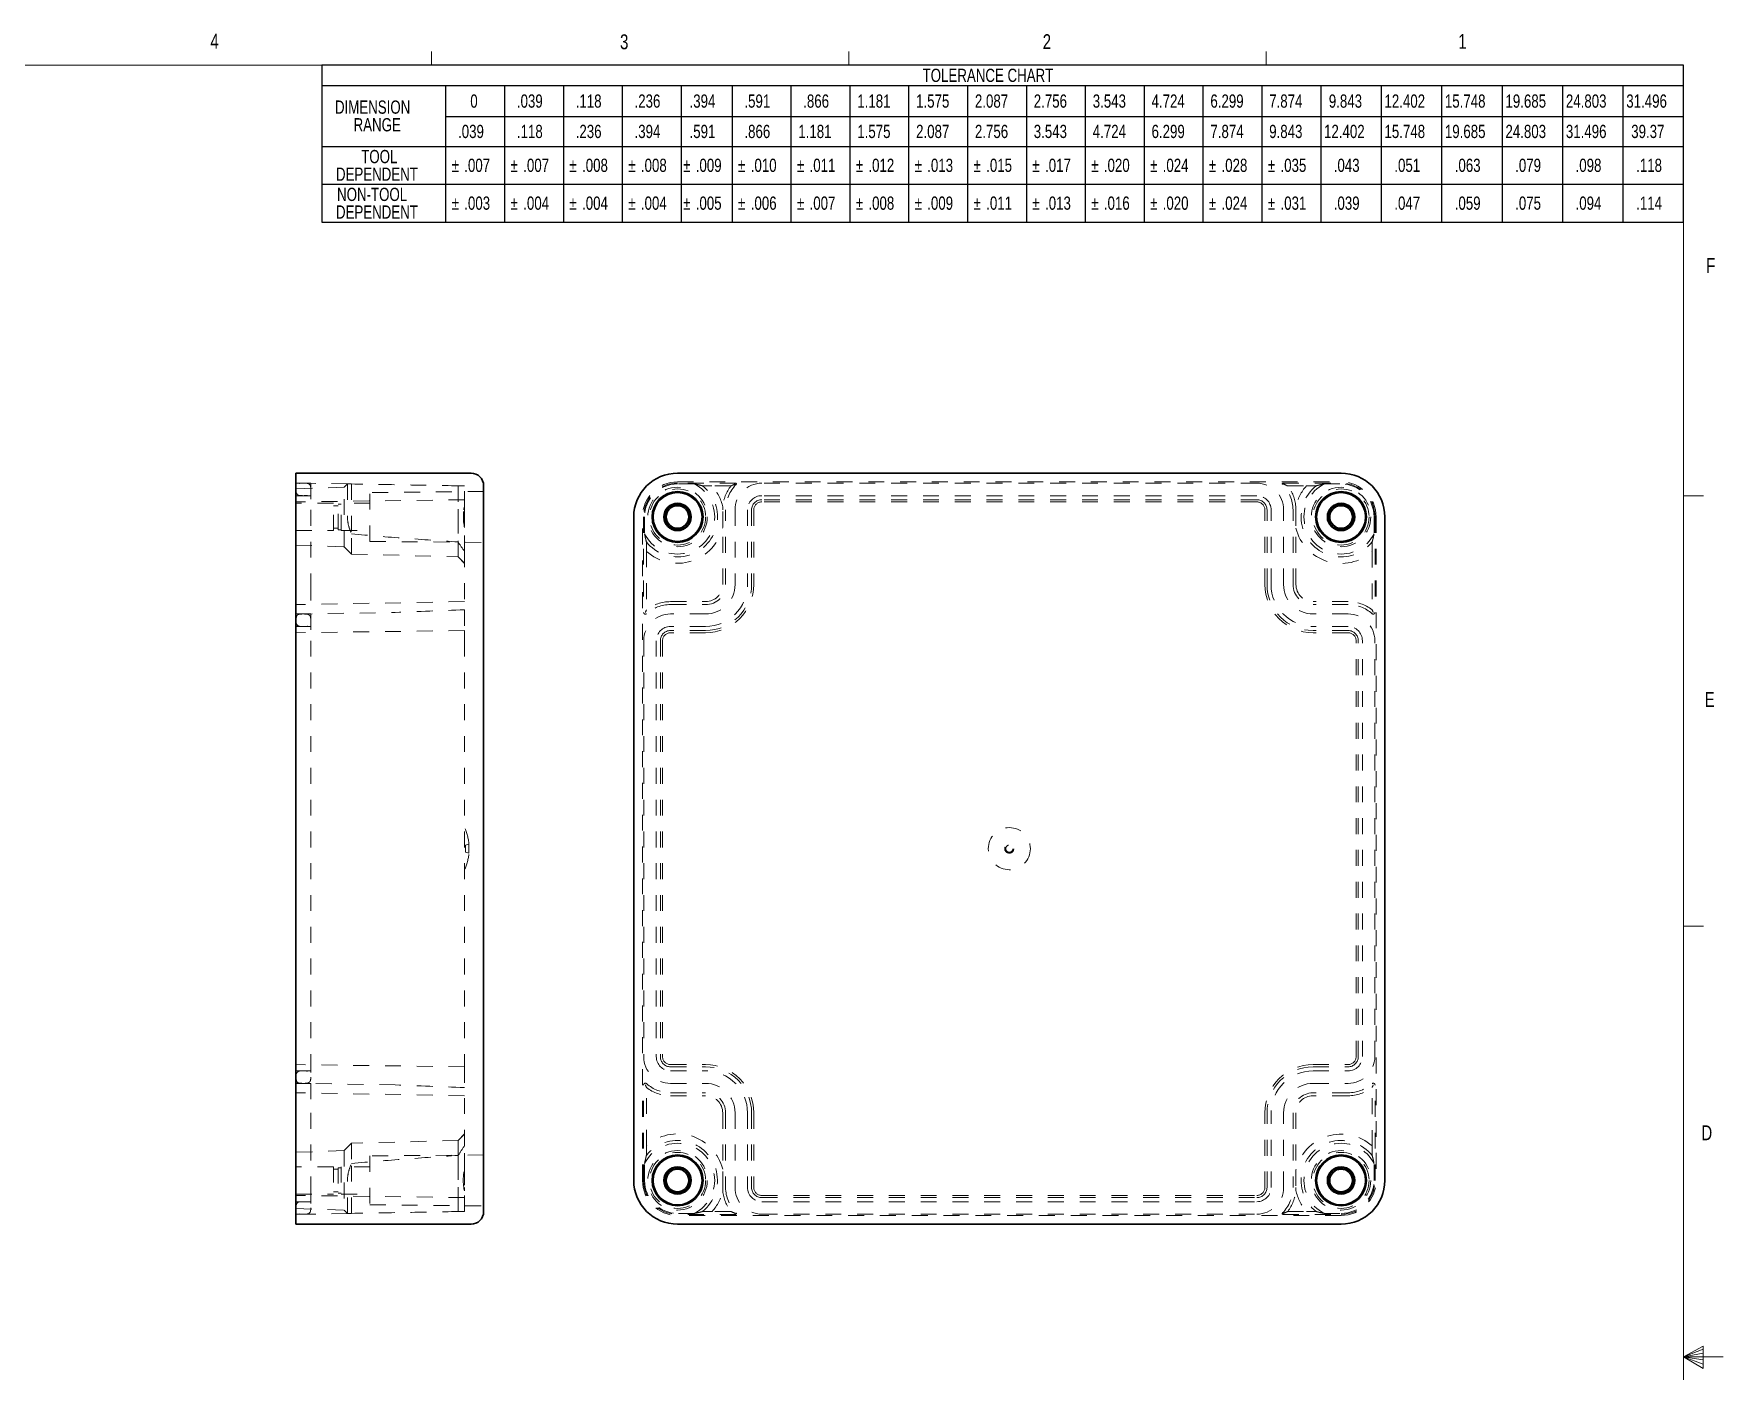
# Model space of a CAD drawing. Header units: inches. Extents: x 0.3 to 21.8, y 0.2 to 16.9.
# Drawn here: x 11.15 to 21.77, y 8.44 to 16.86 of the extents above; entities that cross this region are included whole.
import ezdxf

# ---------------------------------------------------------------- set-up
doc = ezdxf.new("R2010")
doc.units = ezdxf.units.IN
doc.header["$MEASUREMENT"] = 0
doc.linetypes.add('HIDDEN', pattern=[0.075, 0.05, -0.025])
doc.layers.add('SLD-0', color=7, linetype='Continuous')
doc.styles.add('SLDTEXTSTYLE1', font='TXT', dxfattribs={"width": 0.75})

# ---------------------------------------------------------------- blocks, each defined once
blk = doc.blocks.new('SW_TABLEANNOTATION_1')
at = {"layer": 'SLD-0', "color": 0}
for p, q in [((0, 0), (0, -0.988)), ((8.565, 0), (0, 0)), ((8.565, -0.988), (8.565, 0)), ((0, -0.129), (8.565, -0.129)), ((0.779, -0.129), (0.779, -0.988)), ((1.149, -0.129), (1.149, -0.988)), ((1.52, -0.129), (1.52, -0.988)), ((1.89, -0.129), (1.89, -0.988)), ((2.26, -0.129), (2.26, -0.988)), ((2.581, -0.129), (2.581, -0.988)), ((2.951, -0.129), (2.951, -0.988)), ((3.321, -0.129), (3.321, -0.988)), ((3.691, -0.129), (3.691, -0.988)), ((4.062, -0.129), (4.062, -0.988)), ((4.432, -0.129), (4.432, -0.988)), ((4.802, -0.129), (4.802, -0.988)), ((5.172, -0.129), (5.172, -0.988)), ((5.542, -0.129), (5.542, -0.988)), ((5.913, -0.129), (5.913, -0.988)), ((6.283, -0.129), (6.283, -0.988)), ((6.663, -0.129), (6.663, -0.988)), ((7.043, -0.129), (7.043, -0.988)), ((7.424, -0.129), (7.424, -0.988)), ((7.804, -0.129), (7.804, -0.988)), ((8.184, -0.129), (8.184, -0.988)), ((0.779, -0.324), (8.565, -0.324)), ((0, -0.512), (8.565, -0.512)), ((0, -0.75), (8.565, -0.75)), ((0, -0.988), (8.565, -0.988))]:
    blk.add_line(p, q, dxfattribs=at)
at = {"layer": 'SLD-0', "color": 0, "attachment_point": 1, "style": 'SLDTEXTSTYLE1'}
for s, insert, char_height in [('TOLERANCE CHART', (3.779, -0.023), 0.08333), ('0', (0.934, -0.185), 0.0833), ('.039', (1.227, -0.185), 0.0833), ('.118', (1.597, -0.185), 0.0833), ('.236', (1.967, -0.185), 0.0833), ('.394', (2.313, -0.185), 0.0833), ('.591', (2.658, -0.185), 0.0833), ('.866', (3.028, -0.185), 0.0833), ('1.181', (3.368, -0.185), 0.0833), ('1.575', (3.738, -0.185), 0.0833), ('2.087', (4.108, -0.185), 0.0833), ('2.756', (4.478, -0.185), 0.0833), ('3.543', (4.849, -0.185), 0.0833), ('4.724', (5.219, -0.185), 0.0833), ('6.299', (5.589, -0.185), 0.0833), ('7.874', (5.959, -0.185), 0.0833), ('9.843', (6.334, -0.185), 0.0833), ('12.402', (6.684, -0.185), 0.0833), ('15.748', (7.064, -0.185), 0.0833), ('19.685', (7.445, -0.185), 0.0833), ('24.803', (7.825, -0.185), 0.0833), ('31.496', (8.205, -0.185), 0.0833), ('DIMENSION', (0.083, -0.223), 0.0833), ('RANGE', (0.2, -0.334), 0.0833), ('.039', (0.857, -0.376), 0.0833), ('.118', (1.227, -0.376), 0.0833), ('.236', (1.597, -0.376), 0.0833), ('.394', (1.967, -0.376), 0.0833), ('.591', (2.313, -0.376), 0.0833), ('.866', (2.658, -0.376), 0.0833), ('1.181', (2.997, -0.376), 0.0833), ('1.575', (3.368, -0.376), 0.0833), ('2.087', (3.738, -0.376), 0.0833), ('2.756', (4.108, -0.376), 0.0833), ('3.543', (4.478, -0.376), 0.0833), ('4.724', (4.849, -0.376), 0.0833), ('6.299', (5.219, -0.376), 0.0833), ('7.874', (5.589, -0.376), 0.0833), ('9.843', (5.959, -0.376), 0.0833), ('12.402', (6.304, -0.376), 0.0833), ('15.748', (6.684, -0.376), 0.0833), ('19.685', (7.064, -0.376), 0.0833), ('24.803', (7.445, -0.376), 0.0833), ('31.496', (7.825, -0.376), 0.0833), ('39.37', (8.236, -0.376), 0.0833), ('TOOL', (0.248, -0.534), 0.0833), ('%%p', (0.817, -0.589), 0.0833), ('.007', (0.896, -0.589), 0.0833), ('%%p', (1.187, -0.589), 0.0833), ('.007', (1.267, -0.589), 0.0833), ('%%p', (1.557, -0.589), 0.0833), ('.008', (1.637, -0.589), 0.0833), ('%%p', (1.928, -0.589), 0.0833), ('.008', (2.007, -0.589), 0.0833), ('%%p', (2.273, -0.589), 0.0833), ('.009', (2.352, -0.589), 0.0833), ('%%p', (2.618, -0.589), 0.0833), ('.010', (2.698, -0.589), 0.0833), ('%%p', (2.989, -0.589), 0.0833), ('.011', (3.068, -0.589), 0.0833), ('%%p', (3.359, -0.589), 0.0833), ('.012', (3.438, -0.589), 0.0833), ('%%p', (3.729, -0.589), 0.0833), ('.013', (3.808, -0.589), 0.0833), ('%%p', (4.099, -0.589), 0.0833), ('.015', (4.179, -0.589), 0.0833), ('%%p', (4.469, -0.589), 0.0833), ('.017', (4.549, -0.589), 0.0833), ('%%p', (4.84, -0.589), 0.0833), ('.020', (4.919, -0.589), 0.0833), ('%%p', (5.21, -0.589), 0.0833), ('.024', (5.289, -0.589), 0.0833), ('%%p', (5.58, -0.589), 0.0833), ('.028', (5.659, -0.589), 0.0833), ('%%p', (5.95, -0.589), 0.0833), ('.035', (6.03, -0.589), 0.0833), ('.043', (6.365, -0.589), 0.0833), ('.051', (6.746, -0.589), 0.0833), ('.063', (7.126, -0.589), 0.0833), ('.079', (7.506, -0.589), 0.0833), ('.098', (7.886, -0.589), 0.0833), ('.118', (8.267, -0.589), 0.0833), ('DEPENDENT', (0.089, -0.645), 0.0833), ('NON-TOOL', (0.096, -0.772), 0.0833), ('%%p', (0.817, -0.827), 0.0833), ('.003', (0.896, -0.827), 0.0833), ('%%p', (1.187, -0.827), 0.0833), ('.004', (1.267, -0.827), 0.0833), ('%%p', (1.557, -0.827), 0.0833), ('.004', (1.637, -0.827), 0.0833), ('%%p', (1.928, -0.827), 0.0833), ('.004', (2.007, -0.827), 0.0833), ('%%p', (2.273, -0.827), 0.0833), ('.005', (2.352, -0.827), 0.0833), ('%%p', (2.618, -0.827), 0.0833), ('.006', (2.698, -0.827), 0.0833), ('%%p', (2.989, -0.827), 0.0833), ('.007', (3.068, -0.827), 0.0833), ('%%p', (3.359, -0.827), 0.0833), ('.008', (3.438, -0.827), 0.0833), ('%%p', (3.729, -0.827), 0.0833), ('.009', (3.808, -0.827), 0.0833), ('%%p', (4.099, -0.827), 0.0833), ('.011', (4.179, -0.827), 0.0833), ('%%p', (4.469, -0.827), 0.0833), ('.013', (4.549, -0.827), 0.0833), ('%%p', (4.84, -0.827), 0.0833), ('.016', (4.919, -0.827), 0.0833), ('%%p', (5.21, -0.827), 0.0833), ('.020', (5.289, -0.827), 0.0833), ('%%p', (5.58, -0.827), 0.0833), ('.024', (5.659, -0.827), 0.0833), ('%%p', (5.95, -0.827), 0.0833), ('.031', (6.03, -0.827), 0.0833), ('.039', (6.365, -0.827), 0.0833), ('.047', (6.746, -0.827), 0.0833), ('.059', (7.126, -0.827), 0.0833), ('.075', (7.506, -0.827), 0.0833), ('.094', (7.886, -0.827), 0.0833), ('.114', (8.267, -0.827), 0.0833), ('DEPENDENT', (0.089, -0.883), 0.0833)]:
    blk.add_mtext(s, dxfattribs=dict(at, insert=insert, char_height=char_height))

msp = doc.modelspace()

# ---------------------------------------------------------------- linework, layer by layer
at = {"color": 7, "linetype": 'Continuous', "lineweight": 0}
for p, q in [((13.64788, 16.6606), (13.64788, 16.7454)), ((16.27288, 16.6606), (16.27288, 16.7454)), ((18.89788, 16.6606), (18.89788, 16.7454)), ((0.52288, 16.6606), (21.52288, 16.6606)), ((21.52288, 0.4106), (21.52288, 16.6606)), ((21.52288, 13.9516), (21.64788, 13.9516)), ((21.52288, 11.2436), (21.64788, 11.2436)), ((21.52288, 8.5356), (21.64687, 8.60114)), ((21.64687, 8.58268), (21.52288, 8.5356)), ((21.64687, 8.55872), (21.52288, 8.5356)), ((21.64687, 8.51635), (21.52288, 8.5356)), ((21.64687, 8.48964), (21.52288, 8.5356)), ((21.64687, 8.46233), (21.52288, 8.5356)), ((21.52288, 8.5356), (21.77288, 8.5356)), ((21.64687, 8.60114), (21.64687, 8.46233))]:
    msp.add_line(p, q, dxfattribs=at)
at = {"color": 7, "linetype": 'Continuous', "lineweight": 30}
for p, q in [((12.79491, 14.09351), (12.79491, 13.81792)), ((13.89727, 14.09351), (12.79491, 14.09351)), ((15.19596, 14.09351), (19.36919, 14.09351)), ((13.97601, 14.01477), (13.97601, 13.81792)), ((12.79491, 13.81792), (12.79491, 9.64469)), ((13.97601, 13.81792), (13.97601, 9.64469)), ((14.92037, 9.64469), (14.92037, 13.81792)), ((19.64478, 13.81792), (19.64478, 9.64469)), ((12.79491, 9.64469), (12.79491, 9.3691)), ((13.97601, 9.64469), (13.97601, 9.44784)), ((13.89727, 9.3691), (12.79491, 9.3691)), ((19.36919, 9.3691), (15.19596, 9.3691))]:
    msp.add_line(p, q, dxfattribs=at)
at = {"color": 7, "linetype": 'HIDDEN', "lineweight": 0}
for p, q in [((12.79691, 14.03851), (12.79491, 14.03851)), ((12.79691, 13.81792), (12.79691, 14.03851)), ((13.11975, 14.02587), (12.79691, 14.03151)), ((12.88891, 14.03052), (12.79691, 14.03052)), ((12.88891, 14.03052), (12.88891, 13.86241)), ((15.19596, 14.03851), (19.36919, 14.03851)), ((15.56114, 14.03151), (15.19596, 14.03151)), ((18.83978, 14.03052), (15.72537, 14.03052)), ((19.00401, 14.03151), (19.36919, 14.03151)), ((13.09891, 14.00503), (12.79491, 13.99442)), ((12.88891, 13.95178), (12.79691, 13.95178)), ((13.85601, 13.92627), (12.79691, 13.91241)), ((13.11975, 14.02587), (13.09891, 14.00503)), ((13.09891, 13.6308), (13.09891, 14.00503)), ((13.11975, 14.02587), (13.11975, 13.81792)), ((13.14516, 14.02543), (13.14516, 13.71115)), ((13.97601, 13.97792), (13.26101, 13.97168)), ((13.26101, 13.66416), (13.26101, 13.97168)), ((13.81558, 14.01373), (13.81558, 13.66101)), ((13.81666, 13.56697), (13.81666, 14.01371)), ((13.85601, 13.88092), (13.85601, 14.01302)), ((15.53131, 14.01302), (15.41234, 14.01302)), ((18.83978, 13.95178), (15.72537, 13.95178)), ((18.83978, 13.92627), (15.72537, 13.92627)), ((19.03384, 14.01302), (19.15136, 14.01302)), ((13.03101, 13.90392), (12.79491, 13.90392)), ((12.79691, 9.64469), (12.79691, 13.81792)), ((12.88891, 13.86241), (12.88891, 13.39272)), ((13.03101, 13.73192), (13.03101, 13.90392)), ((13.06101, 13.88892), (13.03101, 13.88892)), ((13.06101, 13.73792), (13.06101, 13.89792)), ((13.08101, 13.89792), (13.06101, 13.89792)), ((13.08101, 13.73192), (13.08101, 13.90392)), ((13.26101, 13.90392), (13.08101, 13.90392)), ((13.85601, 13.88092), (13.85601, 13.86241)), ((13.85601, 13.86241), (13.85601, 13.75183)), ((14.97537, 9.64469), (14.97537, 13.81792)), ((14.98237, 13.81792), (14.98237, 13.21742)), ((15.4982, 13.39272), (15.4982, 13.86241)), ((15.55726, 13.86241), (15.55726, 13.39272)), ((15.636, 13.86241), (15.636, 13.39272)), ((15.6615, 13.86241), (15.6615, 13.39272)), ((15.67537, 13.86241), (15.67537, 13.39272)), ((18.83978, 13.91241), (15.72537, 13.91241)), ((18.88978, 13.39272), (18.88978, 13.86241)), ((18.90364, 13.39272), (18.90364, 13.86241)), ((18.92915, 13.39272), (18.92915, 13.86241)), ((19.00789, 13.39272), (19.00789, 13.86241)), ((19.06694, 13.39272), (19.06694, 13.86241)), ((19.58278, 13.81792), (19.58278, 13.21742)), ((19.58978, 13.81792), (19.58978, 9.64469)), ((12.79491, 13.73192), (13.03101, 13.73192)), ((13.03101, 13.74692), (13.06101, 13.74692)), ((13.06101, 13.73792), (13.08101, 13.73792)), ((13.08101, 13.73192), (13.26101, 13.73192)), ((13.14516, 13.58455), (13.14516, 13.71115)), ((13.85601, 13.60154), (13.85601, 13.75183)), ((15.47971, 13.39272), (15.47971, 13.75183)), ((19.08543, 13.39272), (19.08543, 13.74726)), ((12.79491, 13.64142), (13.09891, 13.6308)), ((13.09891, 13.6308), (13.14516, 13.58455)), ((13.26101, 13.66416), (13.97601, 13.65792)), ((13.81558, 13.567), (13.81558, 13.66101)), ((13.14516, 13.58455), (13.81558, 13.567)), ((13.81558, 13.567), (13.85601, 13.52657)), ((13.81558, 13.567), (13.81666, 13.56697)), ((13.81666, 13.56697), (13.85601, 13.52549)), ((13.85601, 13.60154), (13.85601, 13.23363)), ((15.00085, 13.60154), (15.00085, 13.23363)), ((19.56429, 13.6001), (19.56429, 13.23363)), ((12.88891, 13.39272), (12.88891, 13.20768)), ((13.85601, 13.28522), (12.79691, 13.26674)), ((15.15147, 13.28522), (15.37222, 13.28522)), ((19.41367, 13.28522), (19.19293, 13.28522)), ((12.79691, 13.20654), (13.42023, 13.21742)), ((12.88891, 13.20768), (12.79691, 13.20768)), ((12.88891, 13.20768), (12.88891, 13.03957)), ((13.85601, 13.23363), (13.85601, 13.10344)), ((15.15147, 13.26674), (15.37222, 13.26674)), ((15.37222, 13.20768), (15.15147, 13.20768)), ((19.41367, 13.26674), (19.19293, 13.26674)), ((19.41367, 13.20768), (19.19293, 13.20768)), ((12.88891, 13.12894), (12.79691, 13.12894)), ((13.85601, 13.10344), (12.79691, 13.08957)), ((13.85601, 13.10344), (13.85601, 13.03957)), ((15.37222, 13.12894), (15.15147, 13.12894)), ((15.37222, 13.10344), (15.15147, 13.10344)), ((15.37222, 13.08957), (15.15147, 13.08957)), ((19.41367, 13.12894), (19.19293, 13.12894)), ((19.41367, 13.10344), (19.19293, 13.10344)), ((19.41367, 13.08957), (19.19293, 13.08957)), ((12.88891, 13.03957), (12.88891, 10.42304)), ((13.85601, 13.03957), (13.85601, 10.42304)), ((14.98336, 13.03957), (14.98336, 10.42304)), ((15.0621, 13.03957), (15.0621, 10.42304)), ((15.0876, 13.03957), (15.0876, 10.42304)), ((15.10147, 13.03957), (15.10147, 10.42304)), ((19.46367, 10.42304), (19.46367, 13.03957)), ((19.47754, 10.42304), (19.47754, 13.03957)), ((19.50304, 10.42304), (19.50304, 13.03957)), ((19.58178, 10.42304), (19.58178, 13.03957)), ((13.8835, 11.75976), (13.86126, 11.7538)), ((13.86126, 11.7313), (13.86126, 11.7538)), ((13.86126, 11.7088), (13.86126, 11.7313)), ((13.86126, 11.7088), (13.8835, 11.70285)), ((13.8835, 11.7313), (13.8835, 11.75976)), ((13.8835, 11.70285), (13.8835, 11.7313)), ((12.88891, 10.42304), (12.88891, 10.25493)), ((13.85601, 10.42304), (13.85601, 10.35917)), ((13.85601, 10.35917), (12.79691, 10.37304)), ((12.88891, 10.33367), (12.79691, 10.33367)), ((13.85601, 10.35917), (13.85601, 10.22897)), ((15.15147, 10.37304), (15.37222, 10.37304)), ((15.15147, 10.35917), (15.37222, 10.35917)), ((15.15147, 10.33367), (15.37222, 10.33367)), ((19.19293, 10.37304), (19.41367, 10.37304)), ((19.19293, 10.35917), (19.41367, 10.35917)), ((19.19293, 10.33367), (19.41367, 10.33367)), ((13.42023, 10.24518), (12.79691, 10.25606)), ((12.88891, 10.25493), (12.79691, 10.25493)), ((12.88891, 10.25493), (12.88891, 10.06989)), ((13.85601, 9.86251), (13.85601, 10.22897)), ((14.98237, 9.64469), (14.98237, 10.24518)), ((15.00085, 9.86251), (15.00085, 10.22897)), ((15.15147, 10.25493), (15.37222, 10.25493)), ((19.19293, 10.25493), (19.41367, 10.25493)), ((19.56429, 9.86107), (19.56429, 10.22897)), ((19.58278, 9.64469), (19.58278, 10.24518)), ((13.85601, 10.17738), (12.79691, 10.19587)), ((15.15147, 10.19587), (15.37222, 10.19587)), ((15.15147, 10.17738), (15.37222, 10.17738)), ((19.41367, 10.19587), (19.19293, 10.19587)), ((19.41367, 10.17738), (19.19293, 10.17738)), ((12.88891, 10.06989), (12.88891, 9.6002)), ((15.47971, 10.06989), (15.47971, 9.71535)), ((15.4982, 10.06989), (15.4982, 9.6002)), ((15.55726, 10.06989), (15.55726, 9.6002)), ((15.636, 10.06989), (15.636, 9.6002)), ((15.6615, 10.06989), (15.6615, 9.6002)), ((15.67537, 10.06989), (15.67537, 9.6002)), ((18.88978, 9.6002), (18.88978, 10.06989)), ((18.90364, 9.6002), (18.90364, 10.06989)), ((18.92915, 9.6002), (18.92915, 10.06989)), ((19.00789, 9.6002), (19.00789, 10.06989)), ((19.06694, 10.06989), (19.06694, 9.6002)), ((19.08543, 10.06989), (19.08543, 9.71077)), ((13.81666, 9.89564), (13.14516, 9.87806)), ((13.85601, 9.93604), (13.81558, 9.89561)), ((13.81558, 9.44888), (13.81558, 9.89561)), ((13.85601, 9.93711), (13.81666, 9.89564)), ((13.81666, 9.80167), (13.81666, 9.89564)), ((13.09891, 9.83181), (12.79491, 9.82119)), ((13.14516, 9.87806), (13.09891, 9.83181)), ((13.09891, 9.83181), (13.09891, 9.45757)), ((13.14516, 9.87806), (13.14516, 9.75145)), ((13.97601, 9.80469), (13.26101, 9.79845)), ((13.26101, 9.79845), (13.26101, 9.49093)), ((13.81666, 9.80167), (13.81666, 9.4489)), ((13.85601, 9.71535), (13.85601, 9.86251)), ((13.03101, 9.73069), (12.79491, 9.73069)), ((13.03101, 9.73069), (13.03101, 9.55869)), ((13.06101, 9.71569), (13.03101, 9.71569)), ((13.06101, 9.72469), (13.06101, 9.56469)), ((13.08101, 9.72469), (13.06101, 9.72469)), ((13.08101, 9.73069), (13.08101, 9.55869)), ((13.26101, 9.73069), (13.08101, 9.73069)), ((13.14516, 9.43718), (13.14516, 9.75145)), ((13.85601, 9.71535), (13.85601, 9.6002)), ((12.79691, 9.4241), (12.79691, 9.64469)), ((12.88891, 9.6002), (12.88891, 9.43209)), ((13.03101, 9.57369), (13.06101, 9.57369)), ((13.06101, 9.56469), (13.08101, 9.56469)), ((13.11975, 9.43673), (13.11975, 9.64469)), ((13.85601, 9.6002), (13.85601, 9.57814)), ((13.85601, 9.44959), (13.85601, 9.57814)), ((12.79491, 9.55869), (13.03101, 9.55869)), ((12.79491, 9.46819), (13.09891, 9.45757)), ((13.85601, 9.53634), (12.79691, 9.5502)), ((12.88891, 9.51083), (12.79691, 9.51083)), ((13.08101, 9.55869), (13.26101, 9.55869)), ((13.09891, 9.45757), (13.11975, 9.43673)), ((13.26101, 9.49093), (13.97601, 9.48469)), ((15.72537, 9.5502), (18.83978, 9.5502)), ((15.72537, 9.53634), (18.83978, 9.53634)), ((15.72537, 9.51083), (18.83978, 9.51083)), ((12.79691, 9.4241), (12.79491, 9.4241)), ((13.11975, 9.43673), (12.79691, 9.4311)), ((12.88891, 9.43209), (12.79691, 9.43209)), ((15.56114, 9.4311), (15.19596, 9.4311)), ((19.36919, 9.4241), (15.19596, 9.4241)), ((15.53131, 9.44959), (15.41378, 9.44959)), ((15.72537, 9.43209), (18.83978, 9.43209)), ((19.00401, 9.4311), (19.36919, 9.4311)), ((19.03384, 9.44959), (19.15281, 9.44959))]:
    msp.add_line(p, q, dxfattribs=at)
for centre, radius in [((15.19596, 13.81792), 0.18712), ((15.19596, 13.81792), 0.1765), ((19.36919, 13.81792), 0.18712), ((19.36919, 13.81792), 0.1765), ((17.28257, 11.7313), 0.1325), ((17.28257, 11.7313), 0.02846), ((17.28257, 11.7313), 0.0225), ((15.19596, 9.64469), 0.18712), ((15.19596, 9.64469), 0.1765), ((19.36919, 9.64469), 0.18712), ((19.36919, 9.64469), 0.1765)]:
    msp.add_circle(centre, radius, dxfattribs=at)
at = {"color": 7, "linetype": 'Continuous', "lineweight": 30}
for centre, radius in [((15.19596, 13.81792), 0.16), ((15.19596, 13.81792), 0.15376), ((19.36919, 13.81792), 0.16), ((19.36919, 13.81792), 0.15376), ((15.19596, 13.81792), 0.086), ((15.19596, 13.81792), 0.08), ((15.19596, 13.81792), 0.071), ((19.36919, 13.81792), 0.086), ((19.36919, 13.81792), 0.08), ((19.36919, 13.81792), 0.071), ((15.19596, 9.64469), 0.16), ((15.19596, 9.64469), 0.15376), ((19.36919, 9.64469), 0.16), ((19.36919, 9.64469), 0.15376), ((15.19596, 9.64469), 0.086), ((15.19596, 9.64469), 0.08), ((15.19596, 9.64469), 0.071), ((19.36919, 9.64469), 0.086), ((19.36919, 9.64469), 0.08), ((19.36919, 9.64469), 0.071)]:
    msp.add_circle(centre, radius, dxfattribs=at)
for centre, radius, start, end in [((13.89727, 14.01477), 0.07874, 0, 90), ((15.19596, 13.81792), 0.27559, 90, 180), ((19.36919, 13.81792), 0.27559, 0, 90), ((15.19596, 9.64469), 0.27559, 180, 270), ((19.36919, 9.64469), 0.27559, 270, 0), ((13.89727, 9.44784), 0.07874, 270, 0)]:
    msp.add_arc(centre, radius, start, end, dxfattribs=at)
at = {"color": 7, "linetype": 'HIDDEN', "lineweight": 0}
for centre, radius, start, end in [((15.19596, 13.81792), 0.22059, 90, 180), ((15.19596, 13.81792), 0.21359, 90, 180), ((15.72537, 13.86241), 0.16811, 90, 180), ((15.56114, 14.02651), 0.005, 315.0221, 90), ((18.83978, 13.86241), 0.16811, 0, 90), ((19.00401, 14.02651), 0.005, 90, 224.9779), ((19.36919, 13.81792), 0.22059, 0, 90), ((19.36919, 13.81792), 0.21359, 0, 90), ((15.19596, 13.81792), 0.20796, 90, 180), ((15.19596, 13.81792), 0.23337, 207.225714, 62.774286), ((15.19596, 13.81792), 0.25092, 218.706391, 51.293609), ((15.19596, 13.81792), 0.29135, 12.489158, 42.040303), ((15.72537, 13.86241), 0.24565, 142.184122, 175.676816), ((15.72537, 13.86241), 0.22717, 135.0221, 180), ((15.72537, 13.86241), 0.08937, 90, 180), ((15.72537, 13.86241), 0.06386, 90, 180), ((18.83978, 13.86241), 0.08937, 0, 90), ((18.83978, 13.86241), 0.06386, 0, 90), ((18.83978, 13.86241), 0.22717, 0, 44.9779), ((18.83978, 13.86241), 0.24565, 5.152335, 37.815878), ((19.36919, 13.81792), 0.29242, 138.148898, 166.845545), ((19.36919, 13.81792), 0.25095, 128.721221, 321.278779), ((19.36919, 13.81792), 0.23337, 117.225714, 332.774286), ((19.36919, 13.81792), 0.20796, 0, 90), ((15.72537, 13.86241), 0.05, 90, 180), ((18.83978, 13.86241), 0.05, 0, 90), ((15.19596, 13.81792), 0.29135, 227.959697, 346.890391), ((19.36919, 13.81792), 0.29242, 193.983389, 311.851102), ((15.37222, 13.39272), 0.30315, 270, 0), ((15.37222, 13.39272), 0.28929, 270, 0), ((15.37222, 13.39272), 0.1075, 270, 0), ((15.37222, 13.39272), 0.26378, 270, 0), ((15.37222, 13.39272), 0.18504, 270, 0), ((15.37222, 13.39272), 0.12598, 270, 0), ((19.19293, 13.39272), 0.30315, 180, 270), ((19.19293, 13.39272), 0.28929, 180, 270), ((19.19293, 13.39272), 0.26378, 180, 270), ((19.19293, 13.39272), 0.18504, 180, 270), ((19.19293, 13.39272), 0.12598, 180, 270), ((19.19293, 13.39272), 0.1075, 180, 270), ((15.15147, 13.03957), 0.24565, 90, 127.815878), ((19.41367, 13.03957), 0.24565, 52.184122, 90), ((14.99325, 13.21742), 0.01088, 180, 311.657177), ((15.15147, 13.03957), 0.16811, 90, 180), ((15.15147, 13.03957), 0.22717, 90, 131.657177), ((19.41367, 13.03957), 0.22717, 48.342823, 90), ((19.41367, 13.03957), 0.16811, 0, 90), ((19.5719, 13.21742), 0.01088, 228.342823, 0), ((15.15147, 13.03957), 0.08937, 90, 180), ((15.15147, 13.03957), 0.06386, 90, 180), ((15.15147, 13.03957), 0.05, 90, 180), ((19.41367, 13.03957), 0.08937, 0, 90), ((19.41367, 13.03957), 0.06386, 0, 90), ((19.41367, 13.03957), 0.05, 0, 90), ((13.56511, 11.7313), 0.31966, 5.107644, 24.48823), ((13.56511, 11.7313), 0.31966, 335.51177, 354.892356), ((15.15147, 10.42304), 0.16811, 180, 270), ((15.15147, 10.42304), 0.08937, 180, 270), ((15.15147, 10.42304), 0.06386, 180, 270), ((15.15147, 10.42304), 0.05, 180, 270), ((19.41367, 10.42304), 0.05, 270, 0), ((19.41367, 10.42304), 0.06386, 270, 0), ((19.41367, 10.42304), 0.16811, 270, 0), ((19.41367, 10.42304), 0.08937, 270, 0), ((15.37222, 10.06989), 0.30315, 0, 90), ((15.37222, 10.06989), 0.28929, 0, 90), ((15.37222, 10.06989), 0.26378, 0, 90), ((19.19293, 10.06989), 0.30315, 90, 180), ((19.19293, 10.06989), 0.28929, 90, 180), ((19.19293, 10.06989), 0.26378, 90, 180), ((14.99325, 10.24518), 0.01088, 48.342823, 180), ((15.15147, 10.42304), 0.22717, 228.342823, 270), ((15.15147, 10.42304), 0.24565, 232.184122, 270), ((15.37222, 10.06989), 0.18504, 0, 90), ((19.19293, 10.06989), 0.18504, 90, 180), ((19.41367, 10.42304), 0.22717, 270, 311.657177), ((19.41367, 10.42304), 0.24565, 270, 307.815878), ((19.5719, 10.24518), 0.01088, 0, 131.657177), ((15.37222, 10.06989), 0.12598, 0, 90), ((15.37222, 10.06989), 0.1075, 0, 90), ((19.19293, 10.06989), 0.12598, 90, 180), ((19.19293, 10.06989), 0.1075, 90, 180), ((15.19596, 9.64469), 0.25095, 308.721221, 141.278779), ((15.19596, 9.64469), 0.29242, 13.983389, 131.851102), ((19.36919, 9.64469), 0.29135, 47.959697, 166.890391), ((19.36919, 9.64469), 0.25092, 38.706391, 231.293609), ((15.19596, 9.64469), 0.23337, 297.225714, 152.774286), ((19.36919, 9.64469), 0.23337, 27.225714, 242.774286), ((15.19596, 9.64469), 0.22059, 180, 270), ((15.19596, 9.64469), 0.21359, 180, 270), ((15.19596, 9.64469), 0.20796, 180, 270), ((15.19596, 9.64469), 0.29242, 318.148898, 346.845545), ((15.72537, 9.6002), 0.24565, 185.152335, 217.815878), ((15.72537, 9.6002), 0.22717, 180, 224.9779), ((15.72537, 9.6002), 0.16811, 180, 270), ((15.72537, 9.6002), 0.08937, 180, 270), ((15.72537, 9.6002), 0.06386, 180, 270), ((15.72537, 9.6002), 0.05, 180, 270), ((18.83978, 9.6002), 0.05, 270, 0), ((18.83978, 9.6002), 0.06386, 270, 0), ((18.83978, 9.6002), 0.16811, 270, 360), ((18.83978, 9.6002), 0.08937, 270, 0), ((18.83978, 9.6002), 0.22717, 315.0221, 0), ((18.83978, 9.6002), 0.24565, 322.184122, 355.676816), ((19.36919, 9.64469), 0.29135, 192.489158, 222.040303), ((19.36919, 9.64469), 0.20796, 270, 0), ((19.36919, 9.64469), 0.21359, 270, 0), ((19.36919, 9.64469), 0.22059, 270, 0), ((15.56114, 9.4361), 0.005, 270, 44.9779), ((19.00401, 9.4361), 0.005, 135.0221, 270)]:
    msp.add_arc(centre, radius, start, end, dxfattribs=at)
for points, knots in [([(12.88891, 13.99115), (12.88891, 14.02221), (12.87974, 14.03074), (12.80608, 14.0304), (12.79691, 14.02557), (12.79691, 13.99115)], [0, 0, 0, 0, 0.45, 0.55, 1, 1, 1, 1]), ([(12.79691, 13.99115), (12.79691, 13.95672), (12.80608, 13.95189), (12.87974, 13.95155), (12.88891, 13.96008), (12.88891, 13.99115)], [0, 0, 0, 0, 0.45, 0.55, 1, 1, 1, 1]), ([(13.14516, 14.02543), (13.13756, 14.02556), (13.13122, 14.02567), (13.12229, 14.02583), (13.11975, 14.02587), (13.11975, 14.02587)], [0, 0, 0, 0, 0.5, 0.5, 1, 1, 1, 1]), ([(13.81558, 14.01373), (13.70376, 14.01568), (13.59196, 14.01763), (13.36846, 14.02153), (13.25675, 14.02348), (13.14516, 14.02543)], [0, 0, 0, 0, 0.5, 0.5, 1, 1, 1, 1]), ([(15.30272, 14.02543), (15.28585, 14.02556), (15.26862, 14.02567), (15.23307, 14.02583), (15.21456, 14.02587), (15.19596, 14.02587)], [0, 0, 0, 0, 0.5, 0.5, 1, 1, 1, 1]), ([(15.35287, 14.01373), (15.34575, 14.01568), (15.33821, 14.01763), (15.32176, 14.02153), (15.31289, 14.02348), (15.30272, 14.02543)], [0, 0, 0, 0, 0.5, 0.5, 1, 1, 1, 1]), ([(19.21221, 14.01371), (19.21934, 14.01566), (19.22689, 14.01762), (19.24335, 14.02153), (19.25223, 14.02348), (19.26242, 14.02543)], [0, 0, 0, 0, 0.5, 0.5, 1, 1, 1, 1]), ([(19.26242, 14.02543), (19.27929, 14.02556), (19.29653, 14.02567), (19.33208, 14.02583), (19.35059, 14.02587), (19.36919, 14.02587)], [0, 0, 0, 0, 0.5, 0.5, 1, 1, 1, 1]), ([(13.11975, 13.81792), (13.11975, 13.79933), (13.12222, 13.78117), (13.13112, 13.74554), (13.13755, 13.72804), (13.14516, 13.71115)], [0, 0, 0, 0, 0.5, 0.5, 1, 1, 1, 1]), ([(13.85601, 13.75183), (13.85196, 13.77003), (13.84947, 13.78835), (13.84805, 13.82526), (13.84915, 13.84396), (13.85196, 13.86241)], [0, 0, 0, 0, 0.5, 0.5, 1, 1, 1, 1]), ([(14.988, 13.81792), (14.988, 13.79933), (14.98804, 13.78117), (14.9882, 13.74554), (14.98831, 13.72804), (14.98845, 13.71115)], [0, 0, 0, 0, 0.5, 0.5, 1, 1, 1, 1]), ([(15.47971, 13.75183), (15.47979, 13.77003), (15.47983, 13.78835), (15.47985, 13.82526), (15.47983, 13.84396), (15.47979, 13.86241)], [0, 0, 0, 0, 0.5, 0.5, 1, 1, 1, 1]), ([(19.08534, 13.86241), (19.08529, 13.84306), (19.08528, 13.82379), (19.08531, 13.78541), (19.08535, 13.7663), (19.08543, 13.74726)], [0, 0, 0, 0, 0.5, 0.5, 1, 1, 1, 1]), ([(19.57714, 13.81792), (19.57714, 13.79933), (19.5771, 13.78117), (19.57694, 13.74554), (19.57683, 13.72804), (19.5767, 13.71115)], [0, 0, 0, 0, 0.5, 0.5, 1, 1, 1, 1]), ([(13.14516, 13.71115), (13.25676, 13.70098), (13.36845, 13.69211), (13.59195, 13.67567), (13.70376, 13.66813), (13.81558, 13.66101)], [0, 0, 0, 0, 0.5, 0.5, 1, 1, 1, 1]), ([(14.98845, 13.71115), (14.99039, 13.70098), (14.99234, 13.69211), (14.99624, 13.67567), (14.9982, 13.66813), (15.00015, 13.66101)], [0, 0, 0, 0, 0.5, 0.5, 1, 1, 1, 1]), ([(19.5767, 13.71115), (19.57475, 13.70096), (19.57279, 13.69208), (19.56889, 13.67562), (19.56693, 13.66807), (19.56498, 13.66094)], [0, 0, 0, 0, 0.5, 0.5, 1, 1, 1, 1]), ([(12.83276, 13.20717), (12.82789, 13.20715), (12.82069, 13.20713), (12.81171, 13.20518), (12.80555, 13.20229), (12.80061, 13.19655), (12.79709, 13.18479), (12.79698, 13.17509), (12.79691, 13.16831)], [0, 0, 0, 0, 0.22866709, 0.33794389, 0.43086777, 0.54450835, 0.68203256, 1, 1, 1, 1]), ([(12.88891, 13.16831), (12.88885, 13.17218), (12.88874, 13.17914), (12.88733, 13.18851), (12.88454, 13.19588), (12.87925, 13.202), (12.87027, 13.20587), (12.85988, 13.20729), (12.85261, 13.20741), (12.84946, 13.20746)], [0, 0, 0, 0, 0.17511129, 0.31443479, 0.42712597, 0.52729274, 0.67125507, 0.85732147, 1, 1, 1, 1]), ([(12.79691, 13.16831), (12.79691, 13.13389), (12.80608, 13.12905), (12.87974, 13.12872), (12.88891, 13.13724), (12.88891, 13.16831)], [0, 0, 0, 0, 0.45, 0.55, 1, 1, 1, 1]), ([(12.79691, 10.2943), (12.79691, 10.32872), (12.80608, 10.33355), (12.87974, 10.33389), (12.88891, 10.32536), (12.88891, 10.2943)], [0, 0, 0, 0, 0.45, 0.55, 1, 1, 1, 1]), ([(12.83276, 10.25544), (12.82789, 10.25545), (12.82069, 10.25547), (12.81171, 10.25742), (12.80555, 10.26032), (12.80061, 10.26605), (12.79709, 10.27782), (12.79698, 10.28752), (12.79691, 10.2943)], [0, 0, 0, 0, 0.22866709, 0.33794389, 0.43086777, 0.54450835, 0.68203256, 1, 1, 1, 1]), ([(12.88891, 10.2943), (12.88885, 10.29042), (12.88874, 10.28347), (12.88733, 10.2741), (12.88454, 10.26672), (12.87925, 10.26061), (12.87027, 10.25674), (12.85988, 10.25532), (12.85261, 10.2552), (12.84946, 10.25515)], [0, 0, 0, 0, 0.17511129, 0.31443479, 0.42712597, 0.52729274, 0.67125507, 0.85732147, 1, 1, 1, 1]), ([(13.14516, 9.75145), (13.25693, 9.76164), (13.36881, 9.77052), (13.59267, 9.78699), (13.70465, 9.79454), (13.81666, 9.80167)], [0, 0, 0, 0, 0.5, 0.5, 1, 1, 1, 1]), ([(14.98845, 9.75145), (14.9904, 9.76164), (14.99235, 9.77052), (14.99626, 9.78699), (14.99821, 9.79454), (15.00017, 9.80167)], [0, 0, 0, 0, 0.5, 0.5, 1, 1, 1, 1]), ([(19.5767, 9.75145), (19.57475, 9.76163), (19.5728, 9.77049), (19.5689, 9.78694), (19.56695, 9.79448), (19.565, 9.8016)], [0, 0, 0, 0, 0.5, 0.5, 1, 1, 1, 1]), ([(13.11975, 9.64469), (13.11975, 9.66328), (13.12222, 9.68144), (13.13112, 9.71707), (13.13755, 9.73456), (13.14516, 9.75145)], [0, 0, 0, 0, 0.5, 0.5, 1, 1, 1, 1]), ([(13.85116, 9.6002), (13.84836, 9.61954), (13.84738, 9.63881), (13.84905, 9.67719), (13.85171, 9.69631), (13.85601, 9.71535)], [0, 0, 0, 0, 0.5, 0.5, 1, 1, 1, 1]), ([(14.988, 9.64469), (14.988, 9.66328), (14.98804, 9.68144), (14.9882, 9.71707), (14.98831, 9.73456), (14.98845, 9.75145)], [0, 0, 0, 0, 0.5, 0.5, 1, 1, 1, 1]), ([(15.4798, 9.6002), (15.47985, 9.61954), (15.47987, 9.63881), (15.47984, 9.67719), (15.47979, 9.69631), (15.47971, 9.71535)], [0, 0, 0, 0, 0.5, 0.5, 1, 1, 1, 1]), ([(19.08543, 9.71077), (19.08536, 9.69258), (19.08531, 9.67426), (19.08529, 9.63734), (19.08531, 9.61865), (19.08536, 9.6002)], [0, 0, 0, 0, 0.5, 0.5, 1, 1, 1, 1]), ([(19.57714, 9.64469), (19.57714, 9.66328), (19.5771, 9.68144), (19.57694, 9.71707), (19.57683, 9.73456), (19.5767, 9.75145)], [0, 0, 0, 0, 0.5, 0.5, 1, 1, 1, 1]), ([(12.79691, 9.47146), (12.79691, 9.50589), (12.80608, 9.51072), (12.87974, 9.51105), (12.88891, 9.50253), (12.88891, 9.47146)], [0, 0, 0, 0, 0.45, 0.55, 1, 1, 1, 1]), ([(12.88891, 9.47146), (12.88891, 9.44039), (12.87974, 9.43187), (12.80608, 9.4322), (12.79691, 9.43703), (12.79691, 9.47146)], [0, 0, 0, 0, 0.45, 0.55, 1, 1, 1, 1]), ([(13.14516, 9.43718), (13.13756, 9.43704), (13.13122, 9.43693), (13.12229, 9.43678), (13.11975, 9.43673), (13.11975, 9.43673)], [0, 0, 0, 0, 0.5, 0.5, 1, 1, 1, 1]), ([(13.81666, 9.4489), (13.70465, 9.44694), (13.59267, 9.44499), (13.36882, 9.44108), (13.25693, 9.43913), (13.14516, 9.43718)], [0, 0, 0, 0, 0.5, 0.5, 1, 1, 1, 1]), ([(15.30272, 9.43718), (15.28585, 9.43704), (15.26862, 9.43693), (15.23307, 9.43678), (15.21456, 9.43673), (15.19596, 9.43673)], [0, 0, 0, 0, 0.5, 0.5, 1, 1, 1, 1]), ([(15.35293, 9.4489), (15.34581, 9.44694), (15.33826, 9.44499), (15.32179, 9.44108), (15.31291, 9.43913), (15.30272, 9.43718)], [0, 0, 0, 0, 0.5, 0.5, 1, 1, 1, 1]), ([(19.21228, 9.44888), (19.2194, 9.44693), (19.22694, 9.44498), (19.24338, 9.44107), (19.25225, 9.43913), (19.26242, 9.43718)], [0, 0, 0, 0, 0.5, 0.5, 1, 1, 1, 1]), ([(19.26242, 9.43718), (19.27929, 9.43704), (19.29653, 9.43693), (19.33208, 9.43678), (19.35059, 9.43673), (19.36919, 9.43673)], [0, 0, 0, 0, 0.5, 0.5, 1, 1, 1, 1])]:
    msp.add_open_spline(points, degree=3, knots=knots, dxfattribs=at)
for points in [[(13.85601, 14.01302), (13.84182, 14.01327), (13.82818, 14.01351), (13.81558, 14.01373)], [(15.41234, 14.01302), (15.393, 14.01327), (15.37329, 14.01351), (15.35287, 14.01373)], [(15.53131, 14.01302), (15.54049, 14.01752), (15.55029, 14.02201), (15.56114, 14.02651)], [(19.03384, 14.01302), (19.02466, 14.01752), (19.01485, 14.02201), (19.00401, 14.02651)], [(19.21221, 14.01371), (19.19135, 14.01349), (19.17117, 14.01326), (19.15136, 14.01302)], [(13.85601, 13.88447), (13.85388, 13.87724), (13.85224, 13.86989), (13.85116, 13.86241)], [(13.85196, 13.86241), (13.85291, 13.86867), (13.85428, 13.87484), (13.85601, 13.88092)], [(15.47979, 13.86241), (15.47977, 13.86867), (15.47998, 13.87484), (15.48041, 13.88092)], [(19.08444, 13.88447), (19.08505, 13.87724), (19.08536, 13.86989), (19.08534, 13.86241)], [(13.81558, 13.66101), (13.82818, 13.64059), (13.84182, 13.62087), (13.85601, 13.60154)], [(15.00015, 13.66101), (15.00037, 13.64059), (15.00061, 13.62087), (15.00085, 13.60154)], [(19.56429, 13.6001), (19.56453, 13.61991), (19.56476, 13.64008), (19.56498, 13.66094)], [(13.85601, 13.23363), (13.71075, 13.22845), (13.56548, 13.22307), (13.42023, 13.21742)], [(15.00085, 13.23363), (14.99832, 13.22845), (14.99578, 13.22307), (14.99325, 13.21742)], [(19.56429, 13.23363), (19.56683, 13.22845), (19.56936, 13.22307), (19.5719, 13.21742)], [(13.85601, 10.22897), (13.71075, 10.23415), (13.56548, 10.23953), (13.42023, 10.24518)], [(15.00085, 10.22897), (14.99832, 10.23415), (14.99578, 10.23953), (14.99325, 10.24518)], [(19.56429, 10.22897), (19.56683, 10.23415), (19.56936, 10.23953), (19.5719, 10.24518)], [(13.85601, 9.86251), (13.84216, 9.8427), (13.82888, 9.82253), (13.81666, 9.80167)], [(15.00085, 9.86251), (15.00061, 9.8427), (15.00038, 9.82253), (15.00017, 9.80167)], [(19.565, 9.8016), (19.56478, 9.82202), (19.56454, 9.84173), (19.56429, 9.86107)], [(13.85601, 9.57814), (13.85388, 9.58537), (13.85224, 9.59272), (13.85116, 9.6002)], [(13.85196, 9.6002), (13.85291, 9.59393), (13.85428, 9.58776), (13.85601, 9.58168)], [(15.48071, 9.57814), (15.48009, 9.58537), (15.47978, 9.59272), (15.4798, 9.6002)], [(19.08536, 9.6002), (19.08537, 9.59393), (19.08516, 9.58776), (19.08473, 9.58168)], [(13.81666, 9.4489), (13.82888, 9.44911), (13.84216, 9.44934), (13.85601, 9.44959)], [(15.35293, 9.4489), (15.37379, 9.44911), (15.39397, 9.44934), (15.41378, 9.44959)], [(15.53131, 9.44959), (15.54049, 9.44509), (15.55029, 9.44059), (15.56114, 9.4361)], [(19.03384, 9.44959), (19.02466, 9.44509), (19.01485, 9.44059), (19.00401, 9.4361)], [(19.15281, 9.44959), (19.17214, 9.44934), (19.19186, 9.4491), (19.21228, 9.44888)]]:
    msp.add_open_spline(points, degree=3, dxfattribs=at)

# ---------------------------------------------------------------- block references
at = {"layer": 'SLD-0'}
msp.add_blockref('SW_TABLEANNOTATION_1', (12.95825, 16.6606), dxfattribs=at)

# ---------------------------------------------------------------- texts
at = {"color": 7, "linetype": 'Continuous', "lineweight": 0, "char_height": 0.09375, "attachment_point": 1, "style": 'SLDTEXTSTYLE1'}
for s, insert in [('4', (12.25716, 16.8572)), ('3', (14.83413, 16.85364)), ('2', (17.49284, 16.85456)), ('1', (20.10713, 16.8563)), ('F', (21.66553, 15.44648)), ('E', (21.65688, 12.71619)), ('D', (21.6359, 9.99085))]:
    msp.add_mtext(s, dxfattribs=dict(at, insert=insert))

doc.saveas('drawing.dxf')
